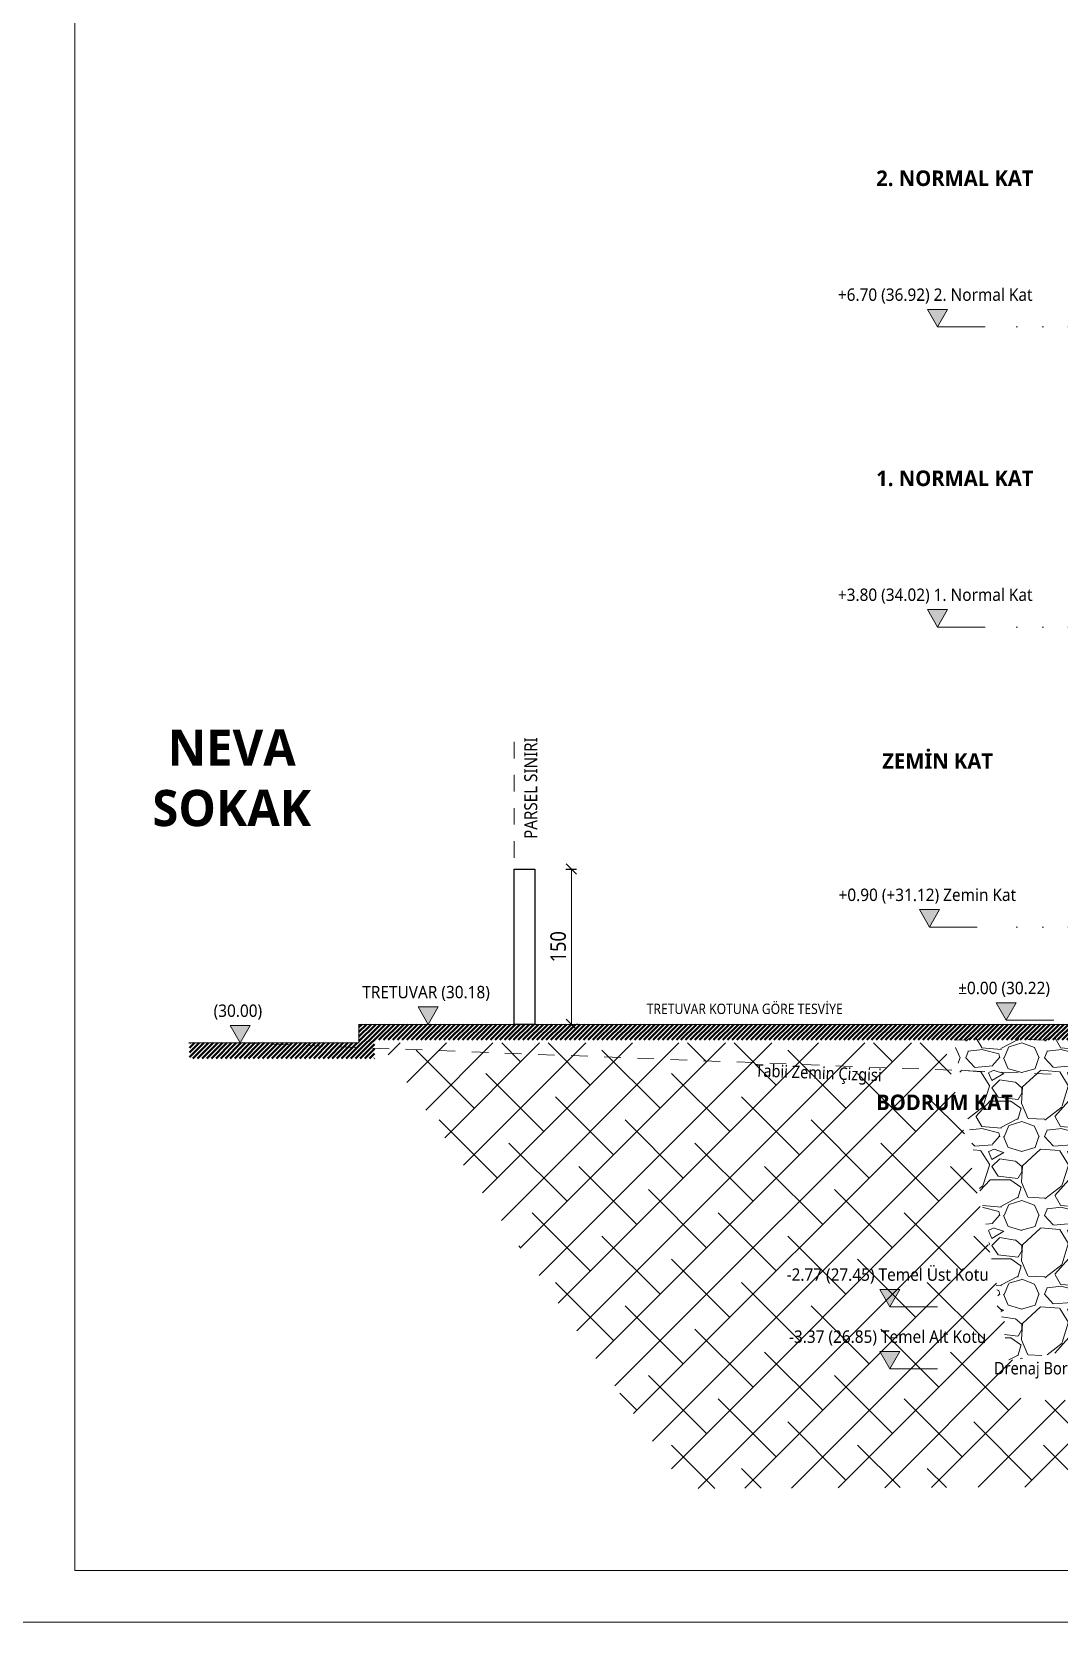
# Model space of a CAD drawing. Header units: metres. Extents: x 14968 to 56958, y -40276 to -31129.
# Drawn here: x 40981 to 41974, y -37376 to -35839 of the extents above; entities that cross this region are included whole.
import ezdxf
from ezdxf.enums import TextEntityAlignment as Align

# ---------------------------------------------------------------- set-up
doc = ezdxf.new("R2010")
doc.units = ezdxf.units.M
doc.linetypes.add('DOT', pattern=[0.25, 0, -0.25])
doc.linetypes.add('JIS_02_1.2', pattern=[64.008, 32.004, -32.004])
doc.layers.get('0').update_dxf_attribs({"lineweight": 13})
doc.layers.get('Defpoints').update_dxf_attribs({"lineweight": 9})
for name, color, linetype, lineweight in [('A ANTET', 7, 'Continuous', 13), ('A DIŞ ZEMİN', 7, 'Continuous', 50), ('A DUVAR', 7, 'Continuous', 25), ('A KOT KESİT', 51, 'Continuous', 15), ('A TABİİ ZEMİN ÇİZGİSİ', 81, 'JIS_02_1.2', 9), ('A TOPRAK', 17, 'Continuous', 5), ('A YAZI', 7, 'Continuous', 13), ('A YAZI MALZEME', 131, 'Continuous', 9), ('A YAZI VAZ', 7, 'Continuous', 13), ('A ÖLÇÜ KESİT', 31, 'Continuous', 9)]:
    doc.layers.add(name, color=color, linetype=linetype, lineweight=lineweight)
doc.layers.add('A KOT KESİT KAT HİZASI', color=7, linetype='DOT', lineweight=15, true_color=0xffff7f)
doc.styles.add('HİB GENISO .9', font='GENISO.ttf', dxfattribs={"width": 0.9})
doc.styles.add('HİB Segoe Semibold', font='')
doc.styles.add('HİB Segoe Semilight .95', font='segoeuisl.ttf', dxfattribs={"width": 0.9})
doc.styles.get("Standard").update_dxf_attribs({"font": 'ARIALN.TTF'})
doc.styles.get('HİB Segoe Semibold').set_extended_font_data('Segoe UI Semibold')
doc.dimstyles.new('HİB', dxfattribs={"dimtxt": 12, "dimasz": 18, "dimexe": 5, "dimexo": 30, "dimgap": 5, "dimtad": 1, "dimdec": 0, "dimzin": 0, "dimdsep": 46, "dimtxsty": 'HİB GENISO .9', "dimblk": 'CLOSEDBLANK', "dimtsz": 5, "dimcen": 0.09, "dimclrd": 256, "dimclre": 256, "dimclrt": 256, "dimadec": 0, "dimazin": 0, "dimtfac": 1, "dimtdec": 4, "dimtix": 1, "dimtofl": 0, "dimtmove": 0, "dimatfit": 3, "dimfxl": 30, "dimfxlon": 1, "dimtvp": 1, "dimtolj": 1, "dimtzin": 0, "dimlwd": -1, "dimlwe": -3, "dimarcsym": 0})

# ---------------------------------------------------------------- blocks, each defined once
blk = doc.blocks.new('KOT KESİT')
at = {"layer": 'A KOT KESİT', "transparency": 33554687}
h = blk.add_hatch(color=256, dxfattribs=at)
h.dxf.hatch_style = 1
h.paths.add_polyline_path([(9.7, 16.9), (-9.7, 16.9), (0, 0)])
at = {"layer": 'A KOT KESİT'}
blk.add_line((0, 0), (46.1, 0), dxfattribs=at)
blk.add_lwpolyline([(9.7, 16.9), (-9.7, 16.9), (0, 0)], close=True, dxfattribs=at)
at = {"layer": 'A KOT KESİT', "ltscale": 100, "transparency": 33554687, "style": 'HİB Segoe Semilight .95', "width": 0.95}
blk.add_attdef('YAZI', text='', height=12, dxfattribs=at).set_placement((-2.1, 25.2), align=Align.CENTER)
blk = doc.blocks.new('*D743')
at = {"layer": 'A ÖLÇÜ KESİT', "lineweight": -3, "ltscale": 0.5}
for p, q in [((41497.2, -36648.1), (41507.5, -36648.1)), ((41508.6, -36798.1), (41507.5, -36798.1))]:
    blk.add_line(p, q, dxfattribs=at)
at = {"layer": 'A ÖLÇÜ KESİT', "ltscale": 0.5}
for p, q in [((41507.5, -36653.1), (41497.5, -36643.1)), ((41502.5, -36798.1), (41502.5, -36648.1)), ((41497.5, -36793.1), (41507.5, -36803.1))]:
    blk.add_line(p, q, dxfattribs=at)
at = {"layer": 'Defpoints', "color": 0}
for p in [(41467.2, -36648.1), (41502.5, -36648.1), (41478.6, -36798.1)]:
    blk.add_point(p, dxfattribs=at)
at = {"layer": 'A ÖLÇÜ KESİT', "ltscale": 0.5, "insert": (41489.7, -36723.1), "char_height": 15, "attachment_point": 5, "rotation": 90, "style": 'HİB Segoe Semilight .95'}
blk.add_mtext('\\A1;150', dxfattribs=at)
blk = doc.blocks.new('_ClosedBlank')
at = {"color": 0, "linetype": 'ByBlock', "lineweight": -2}
for p, q in [((-1, 0.166667), (0, 0)), ((-1, 0.166667), (-1, -0.166667)), ((0, 0), (-1, -0.166667))]:
    blk.add_line(p, q, dxfattribs=at)

msp = doc.modelspace()

# ---------------------------------------------------------------- hatches: boundary and pattern name
at = {"layer": 'A DIŞ ZEMİN', "ltscale": 0.5, "true_color": 0x848484, "transparency": 33554687}
h = msp.add_hatch(dxfattribs=at)
h.set_pattern_fill('ANSI31', color=252)
h.set_pattern_definition([(45, (-275.6277, -5364.2766), (-2.24506403, 2.24506403), [])])
h.paths.add_polyline_path([(42069.9, -36798.1), (41297.2, -36798.1), (41297.2, -36816.1), (41133.5, -36816.1), (41133.5, -36831.1), (41312.2, -36831.1), (41312.2, -36813.1), (42069.9, -36813.1)])
at = {"layer": 'A TOPRAK', "ltscale": 0.5, "true_color": 0x848484, "transparency": 33554687}
h = msp.add_hatch(dxfattribs=at)
h.set_pattern_fill('GRAVL1', color=252, scale=3)
h.set_pattern_definition([(228.0128, (-146.7053, -5284.0897), (-609.5998653, -685.80010223), [10.25164, -1014.91451]), (184.9697, (-153.5633, -5291.7097), (914.40008013, 76.1993376), [17.59214, -1741.62148]), (132.5104, (-171.0893, -5293.2337), (761.99929274, -838.20066095), [12.40445, -1228.04164]), (267.2737, (-200.8073, -5312.2837), (76.19969655, 1524.00002248), [16.02014, -1585.99312]), (292.8337, (-201.5693, -5328.2857), (-381.0007548, 914.39972658), [15.70901, -1555.19422]), (357.2737, (-195.4733, -5342.7637), (-1524.00002248, 76.19969655), [16.02014, -1585.99312]), (37.6942, (-179.4713, -5343.5257), (-990.60055974, -761.99926887), [21.18581, -2097.39349]), (72.2553, (-162.7073, -5330.5717), (533.40082012, 1676.39971282), [20.00159, -1980.15766]), (121.4296, (-156.6113, -5311.5217), (-609.60062744, 990.59962178), [16.07439, -1591.36636]), (175.2364, (-164.993, -5297.8057), (838.2000721, -76.1993548), [18.3514, -899.21814]), (222.3974, (-183.2813, -5296.2817), (-914.40056015, -838.19939665), [23.73234, -2349.50317]), (138.8141, (-125.369, -5313.046), (-533.4002245, 457.1997953), [8.10014, -801.91691]), (171.4692, (-131.4653, -5307.7117), (990.5998693, -152.40060275), [15.41046, -1525.63914]), (225, (-146.705, -5305.426), (-1e-14, -76.200024), [10.77628, -96.98675]), (203.1986, (-152.039, -5296.282), (380.9999795, 152.400101), [5.80324, -574.51866]), (291.8014, (-157.373, -5298.568), (-76.199993, 228.6000208), [8.20697, -402.1426]), (30.9638, (-154.325, -5306.188), (228.5998493, 152.4001892), [13.32959, -430.98895]), (161.5651, (-142.895, -5299.33), (152.400033, -76.199878), [9.63861, -231.32697]), (16.3895, (-201.5693, -5298.5677), (762.00016752, 228.5994445), [13.50264, -1336.76479]), (70.3462, (-188.6153, -5294.7577), (-304.79963785, -838.20016273), [11.32797, -1121.46649]), (293.1986, (-142.895, -5284.09), (-152.400101, 380.9999795), [11.6064, -568.7155]), (343.6105, (-138.3233, -5294.7577), (-762.00016752, 228.5994445), [13.50264, -1336.76479]), (339.444, (-201.569, -5345.812), (-381.0001406, 152.399695), [13.02106, -638.03205]), (294.7751, (-189.3773, -5350.3837), (-380.9994048, 838.20026074), [10.91016, -1080.1078]), (66.8014, (-142.133, -5360.29), (152.400101, 380.9999795), [11.6064, -568.7155]), (17.354, (-137.5613, -5349.6217), (-990.60015386, -304.79958107), [12.77348, -1264.57131]), (69.444, (-179.471, -5360.29), (-152.399695, -381.0001406), [6.51053, -644.54258]), (101.3099, (-146.705, -5360.29), (-76.1998196, 304.8000573), [3.88544, -384.65981]), (165.9638, (-147.467, -5356.48), (228.6000416, -76.199852), [15.70901, -298.47159]), (186.009, (-162.7073, -5352.6697), (761.99998102, 76.199948), [14.55801, -1441.24093]), (303.6901, (-154.325, -5313.046), (-76.200102, 152.399966), [10.98972, -263.75327]), (353.1572, (-148.2293, -5322.1897), (1295.39995165, -152.40060944), [19.1867, -1899.4803]), (60.9454, (-129.179, -5324.476), (-304.8000021, -533.4000293), [7.84525, -776.68176]), (90, (-125.37, -5317.62), (-76.2, 76.2), [4.572, -71.628]), (120.2564, (-164.2313, -5350.3837), (304.7996104, -533.40018714), [10.58601, -1048.01822]), (48.0128, (-169.5653, -5341.2397), (609.5998653, 685.80010223), [20.50329, -1004.66286]), (0, (-155.85, -5326), (76.2, 76.2), [19.812, -56.388]), (325.3048, (-136.0373, -5325.9997), (-761.99956253, 533.40065605), [12.04829, -1192.77948]), (254.0546, (-126.131, -5332.858), (-76.1999916, -304.8000097), [11.09487, -543.64951]), (207.646, (-129.1793, -5343.5257), (-1447.7996805, -762.00058774), [18.06435, -1788.37392]), (175.4261, (-145.1813, -5351.9077), (-990.60004254, 76.19960385), [19.11088, -1891.97544])])
h.paths.add_polyline_path([(42069, -36993.1), (42069, -36809.9), (41871.7, -36809.9), (41925.1, -37122.8), (42003.3, -37111.5), (42062.3, -37062.5), (42068.6, -36993.5)])
at = {"layer": 'A TOPRAK', "ltscale": 0.5, "transparency": 33554687}
h = msp.add_hatch(dxfattribs=at)
h.set_pattern_fill('ANSI38-METRIC', color=256, scale=10)
h.set_pattern_definition([(45, (54.37, -5493.277), (-22.45064, 22.45064), []), (135, (54.37, -5493.277), (-67.35192, 22.45064), [79.375, -47.625])])
h.paths.add_polyline_path([(41890.7, -36942.9), (41862.7, -36816.1), (41317.4, -36816.1), (41612.2, -37246.7), (42675.5, -37242.1), (42676, -37255.7), (43103.9, -37256.5), (43108.3, -37248.1), (43445.8, -37253.4), (43620.1, -36852.2), (43443.9, -36853.8), (43341.6, -37162), (43063.9, -37167.5), (43061.9, -37212), (42712.9, -37212.5), (42715, -37161), (41936.9, -37161.4)])

# ---------------------------------------------------------------- linework, layer by layer
at = {"layer": 'A ANTET'}
msp.add_lwpolyline([(28638.9, -34475.9), (56958.3, -34475.9), (56958.3, -37375.9), (28638.9, -37375.9)], close=True, dxfattribs=at)
at = {"layer": 'A DIŞ ZEMİN', "ltscale": 0.5, "const_width": 1}
msp.add_lwpolyline([(42069.9, -36798.1), (41447.2, -36798.1), (41297.2, -36798.1), (41297.2, -36816.1), (41132.8, -36816.1)], dxfattribs=at)
at = {"layer": 'A DUVAR'}
msp.add_lwpolyline([(41447.2, -36648.1), (41467.2, -36648.1), (41467.2, -36798.1), (41447.2, -36798.1)], close=True, dxfattribs=at)
at = {"layer": 'A KOT KESİT KAT HİZASI', "ltscale": 100}
for p, q in [((41932.6, -36124.1), (43490.3, -36124.1)), ((41932.6, -36414.1), (43490.3, -36414.1)), ((41932.6, -36704.1), (43490.3, -36704.1))]:
    msp.add_line(p, q, dxfattribs=at)
at = {"layer": 'A TABİİ ZEMİN ÇİZGİSİ', "ltscale": 0.5}
msp.add_line((41447.2, -36669.1), (41447.2, -36519.1), dxfattribs=at)
msp.add_lwpolyline([(41182.4, -36816.1), (42069.9, -36850.1), (43229.9, -36835.1), (43631, -36835.1)], dxfattribs=at)
at = {"layer": 'A YAZI VAZ', "ltscale": 0.5}
msp.add_lwpolyline([(41022.9, -34525.9), (43748.2, -34525.9), (43748.2, -37325.9), (41022.9, -37325.9)], close=True, dxfattribs=at)

# ---------------------------------------------------------------- block references
at = {"layer": 'A KOT KESİT'}
for p, values in [((41856, -36124.1), {'YAZI': '+6.70 (36.92) 2. Normal Kat'}), ((41856, -36414.1), {'YAZI': '+3.80 (34.02) 1. Normal Kat'}), ((41848.4, -36704.1), {'YAZI': '+0.90 (+31.12) Zemin Kat'}), ((41364.2, -36798.1), {'YAZI': 'TRETUVAR (30.18)'}), ((41922.5, -36794.1), {'YAZI': '%%P0.00 (30.22)'}), ((41182.4, -36816.1), {'YAZI': '(30.00)'}), ((41810.1, -37071.1), {'YAZI': '-2.77 (27.45) Temel Üst Kotu'}), ((41810.1, -37131.1), {'YAZI': '-3.37 (26.85) Temel Alt Kotu'})]:
    msp.add_blockref('KOT KESİT', p, dxfattribs=at).add_auto_attribs(values)

# ---------------------------------------------------------------- texts
at = {"layer": 'A DUVAR', "ltscale": 0.5, "insert": (41669.9, -36778.1), "char_height": 4, "attachment_point": 2}
msp.add_mtext('{\\fSegoe UI Semilight|b0|i0|c162|p34;\\H2.5x;\\W0.9;TRETUVAR KOTUNA GÖRE TESVİYE}', dxfattribs=at)
at = {"layer": 'A TABİİ ZEMİN ÇİZGİSİ', "ltscale": 0.5, "insert": (41811.9, -36841.5), "char_height": 12, "width": 141.183, "attachment_point": 3, "rotation": 357.8191, "style": 'HİB Segoe Semilight .95'}
msp.add_mtext('\\pxqc;Tabii Zemin Çizgisi', dxfattribs=at)
at = {"layer": 'A YAZI', "ltscale": 100, "style": 'HİB Segoe Semibold'}
for s, insert, char_height, width, attachment_point in [('\\pxi-3,l4,qc,t4;2. NORMAL KAT', (41998.3, -35972.9), 15, 265.894, 3), ('\\pxi-3,l4,qc,t4;1. NORMAL KAT', (41998.3, -36262.9), 15, 265.894, 3), ('\\pxqc;NEVA\\PSOKAK', (40949.5, -36513.2), 35, 449.77, 1), ('\\pxqc;ZEMİN KAT', (41968.7, -36536.1), 15, 224.885, 3), ('\\pxqc;BODRUM KAT', (41750.4, -36866), 15, 224.885, 1)]:
    msp.add_mtext(s, dxfattribs=dict(at, insert=insert, char_height=char_height, width=width, attachment_point=attachment_point))
at = {"layer": 'A YAZI', "ltscale": 0.5, "insert": (41456.9, -36650.1), "char_height": 12.5, "width": 160.632, "attachment_point": 1, "rotation": 90, "style": 'HİB Segoe Semilight .95'}
msp.add_mtext('\\pxqc;PARSEL SINIRI', dxfattribs=at)
at = {"layer": 'A YAZI MALZEME', "ltscale": 100, "insert": (42006.1, -37124.4), "char_height": 12, "width": 104.156, "attachment_point": 3, "style": 'HİB Segoe Semilight .95'}
msp.add_mtext('Drenaj Borusu', dxfattribs=at)

# ---------------------------------------------------------------- dimensions: what is measured, and where the dimension line sits
at = {"layer": 'A ÖLÇÜ KESİT', "ltscale": 0.5}
dim = msp.add_linear_dim(base=(41502.5, -36648.1), p1=(41478.6, -36798.1), p2=(41467.2, -36648.1), angle=90, dimstyle='HİB', override={"dimtxt": 15, "dimtxsty": 'HİB Segoe Semilight .95'}, dxfattribs=at)
dim.commit()
dim.dimension.update_dxf_attribs({"geometry": '*D743', "text_midpoint": (41489.7, -36723.1)})

doc.saveas('drawing.dxf')
